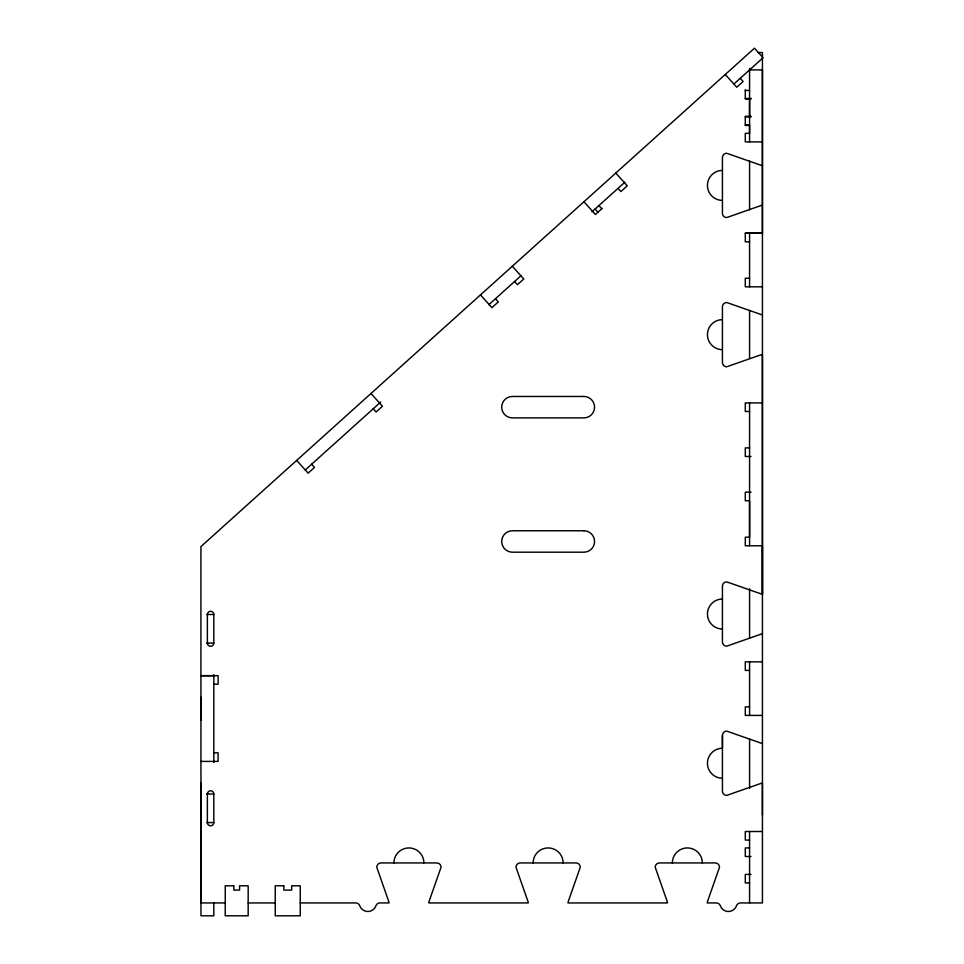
<?xml version="1.0" encoding="UTF-8"?>
<svg xmlns="http://www.w3.org/2000/svg" width="964" height="964" viewBox="0 0 964 964"><rect width="100%" height="100%" fill="white"/><g stroke="black" fill="none" stroke-linecap="round" stroke-linejoin="round"><path stroke-width="1.45" d="M200.958 783.009L200.958 902.943L225.251 902.943M200.958 720.072L200.958 697.285M762.44 743.352A4.302 4.302 0 0 1 761.211 743.184L726.711 731.11A4.29 4.29 0 0 0 722.434 735.387L722.434 748.257A15.002 15.002 0 0 0 707.431 763.247A15.002 15.002 0 0 0 722.434 778.249M749.57 116.897L749.57 99.039M762.44 633.914A4.278 4.278 0 0 0 761.211 634.095L726.711 646.169A4.29 4.29 0 0 1 722.434 641.879L722.434 586.16A4.29 4.29 0 0 1 726.711 581.87L761.211 593.945A4.302 4.302 0 0 0 762.44 594.125L762.44 354.535A4.29 4.29 0 0 0 761.211 354.716L726.711 366.79A4.29 4.29 0 0 1 722.434 362.5L722.434 306.781A4.29 4.29 0 0 1 726.711 302.503L761.211 314.565A4.29 4.29 0 0 0 762.44 314.746M749.582 241.807L745.293 241.807L745.293 233.24L762.44 233.24L762.44 69.914L749.57 69.914M762.44 815.05L762.44 783.142A4.278 4.278 0 0 0 761.211 783.322L726.711 795.396A4.29 4.29 0 0 1 722.434 791.107L722.434 735.387M762.44 594.125L762.44 545.769L745.293 545.769L745.293 537.201L749.582 537.201L749.582 500.762L745.293 500.762L745.293 492.194L751.004 492.194M305.275 469.962L380.768 401.988M488.784 304.732L521.163 275.584M591.92 211.863L624.853 182.208M733.881 84.049L763.078 57.756L754.475 48.2L200.922 546.612L200.958 915.8L213.815 915.8L213.815 902.943M602.223 208.357L595.415 214.49L583.943 201.753M758.15 52.55L762.44 52.55L762.44 902.943L740.533 902.943A4.29 4.29 0 0 0 736.496 905.799A8.568 8.568 0 0 1 720.337 905.799A4.29 4.29 0 0 0 716.288 902.943L707.251 902.943A4.302 4.302 0 0 1 707.431 901.714L719.506 867.226A4.29 4.29 0 0 0 715.216 862.937L659.496 862.937A4.29 4.29 0 0 0 655.207 867.226L667.281 901.714A4.278 4.278 0 0 1 667.462 902.943L568.025 902.943A4.302 4.302 0 0 1 568.206 901.714L580.28 867.226A4.29 4.29 0 0 0 575.99 862.937L520.271 862.937A4.29 4.29 0 0 0 515.981 867.226L528.055 901.714A4.278 4.278 0 0 1 528.236 902.943L428.799 902.943A4.302 4.302 0 0 1 428.98 901.714L441.054 867.226A4.29 4.29 0 0 0 436.764 862.937L381.045 862.937A4.29 4.29 0 0 0 376.755 867.226L388.829 901.714A4.278 4.278 0 0 1 389.01 902.943L379.973 902.943A4.29 4.29 0 0 0 375.924 905.799A8.568 8.568 0 0 1 359.765 905.799A4.29 4.29 0 0 0 355.728 902.943L300.25 902.943M745.293 90.471L749.57 90.471M745.293 98.449L751.004 98.449M751.004 99.039L745.293 99.039L745.293 89.881M751.004 116.307L745.293 116.307L745.293 125.477L749.582 125.477L749.57 133.333L745.293 133.333L745.293 141.901L762.44 141.901M745.293 116.897L751.004 116.897M745.293 124.874L749.57 124.874M745.293 233.24L762.44 233.24M749.582 278.247L745.293 278.247L745.293 286.814L762.44 286.814M762.44 402.904L745.293 402.904L745.293 411.471L749.582 411.471M749.582 447.899L745.293 447.899L745.293 456.478L751.004 456.478M206.67 614.502L213.815 614.502L213.815 643.084A3.217 3.217 0 0 1 210.598 646.29A3.217 3.217 0 0 1 207.381 643.084L207.381 614.502A3.217 3.217 0 0 1 210.598 611.297A3.217 3.217 0 0 1 213.815 614.502M206.67 643.084L213.815 643.084M762.44 661.846L745.293 661.846L745.293 670.426L749.57 670.426M213.815 675.68L200.958 675.68L218.105 675.68L218.105 684.247L213.815 684.247M749.57 706.853L745.293 706.853L745.293 715.421L762.44 715.421M213.815 752.824L218.105 752.824L218.105 761.403L200.958 761.403M206.67 793.999L213.815 793.999L213.815 822.569A3.217 3.217 0 0 1 210.598 825.787A3.217 3.217 0 0 1 207.381 822.569L207.381 793.999A3.217 3.217 0 0 1 210.598 790.781A3.217 3.217 0 0 1 213.815 793.999M206.67 822.569L213.815 822.569M762.44 831.51L745.293 831.51L745.293 840.078L749.57 840.078M749.57 847.934L745.293 847.934L745.293 856.514L751.004 856.514M751.004 874.372L745.293 874.372L745.293 882.94L749.57 882.94M248.17 902.943L275.246 902.943M740.244 78.313L743.111 81.494L736.749 87.23L725.277 74.493M615.791 173.074L627.263 185.811L620.888 191.547L618.02 188.366M598.909 205.573L601.777 208.754M595.113 208.995L597.981 212.176M512.318 266.233L523.789 278.97L517.427 284.705L514.559 281.524M495.448 298.732L498.316 301.913L491.941 307.649L480.47 294.912M370.983 393.493L382.455 406.23L376.093 411.965L373.225 408.784M311.637 464.226L314.505 467.42L308.143 473.155L296.659 460.406M749.57 68.42L749.57 141.901M749.57 160.855L749.57 209.827M749.57 233.24L749.57 286.814M749.57 310.384L749.57 358.343M749.57 402.904L749.57 545.769M749.57 588.823L749.57 638.289M749.57 661.846L749.57 715.421M749.57 738.954L749.57 788.311M749.57 831.51L749.57 902.943M213.815 674.667L213.815 762.512M762.44 165.519A4.302 4.302 0 0 1 761.211 165.338L726.711 153.264A4.29 4.29 0 0 0 722.434 157.554L722.434 213.273A4.29 4.29 0 0 0 726.711 217.563L761.211 205.489A4.278 4.278 0 0 1 762.44 205.308M722.434 200.416A15.002 15.002 0 0 1 707.431 185.413A15.002 15.002 0 0 1 722.434 170.411M722.434 349.643A15.002 15.002 0 0 1 707.431 334.641A15.002 15.002 0 0 1 722.434 319.638M722.434 629.022A15.002 15.002 0 0 1 707.431 614.02A15.002 15.002 0 0 1 722.434 599.018M533.128 862.937A15.002 15.002 0 0 1 548.13 847.934A15.002 15.002 0 0 1 563.133 862.937M393.902 862.937A15.002 15.002 0 0 1 408.905 847.934A15.002 15.002 0 0 1 423.907 862.937M672.354 862.937A15.002 15.002 0 0 1 687.356 847.934A15.002 15.002 0 0 1 702.358 862.937M583.847 396.469L512.414 396.469A10.712 10.712 0 0 0 501.702 407.182A10.712 10.712 0 0 0 512.414 417.894L583.847 417.894A10.712 10.712 0 0 0 594.559 407.182A10.712 10.712 0 0 0 583.847 396.469M583.847 530.766L512.414 530.766A10.712 10.712 0 0 0 501.702 541.479A10.712 10.712 0 0 0 512.414 552.191L583.847 552.191A10.712 10.712 0 0 0 594.559 541.479A10.712 10.712 0 0 0 583.847 530.766M233.818 885.796L225.251 885.796L225.239 915.8L248.17 915.8L248.17 885.796L239.59 885.796L239.59 890.085L233.818 890.085L233.818 885.796M283.826 885.796L275.246 885.796L275.246 915.8L300.25 915.8L300.25 885.796L291.682 885.796L291.682 890.085L283.826 890.085L283.826 885.796"/></g></svg>
